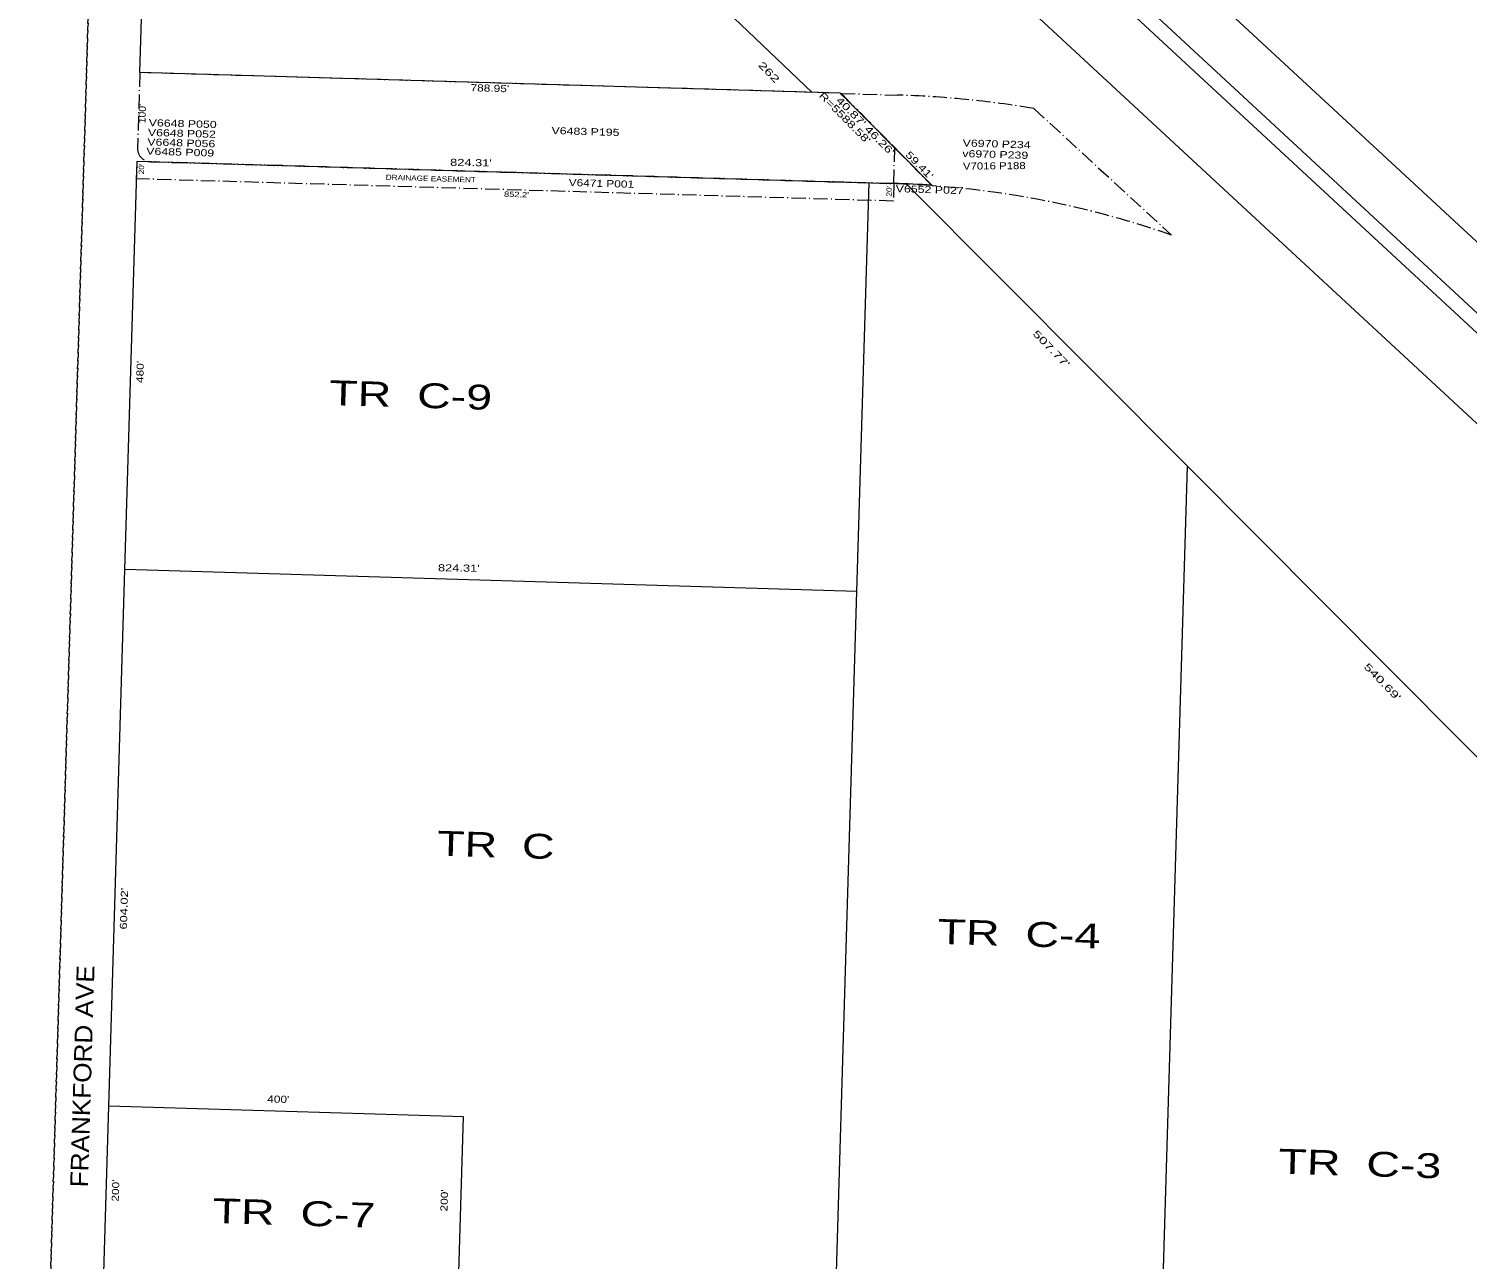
# Model space of a CAD drawing. Extents: x 121612 to 127048, y 94474 to 100521.
# Drawn here: x 121612 to 123232, y 96081 to 97466 of the extents above; entities that cross this region are included whole.
import ezdxf
from ezdxf.enums import TextEntityAlignment as Align

# ---------------------------------------------------------------- set-up
doc = ezdxf.new("R2010")
doc.units = 0
doc.header["$LTSCALE"] = 3.2
doc.linetypes.add('DOT_DASHED', pattern=[7.7, 5, -1.2, 0.3, -1.2])
doc.linetypes.add('SHORT_DASHED', pattern=[2.7, 1.5, -1.2])
for name, color, linetype, lineweight in [('1', 7, 'SHORT_DASHED', 13), ('21', 7, 'DOT_DASHED', 13), ('27', 7, 'Continuous', 25), ('6', 7, 'Continuous', 13)]:
    doc.layers.add(name, color=color, linetype=linetype, lineweight=lineweight)
for name, color, linetype in [('10', 7, 'Continuous'), ('11', 7, 'Continuous'), ('13', 7, 'Continuous'), ('19', 7, 'Continuous'), ('22', 7, 'Continuous')]:
    doc.layers.add(name, color=color, linetype=linetype)

msp = doc.modelspace()

# ---------------------------------------------------------------- linework, layer by layer
at = {"layer": '1'}
msp.add_line((121612.193, 95243.81), (121770.111, 100521.448), dxfattribs=at)
msp.add_lwpolyline([(127047.749, 100363.53), (121770.111, 100521.448), (121612.193, 95243.81), (126889.831, 95085.892)], close=True, dxfattribs=at)
at = {"layer": '21'}
for p, q in [((121737.222, 97416.823), (121734.678, 97331.802)), ((122525.836, 97393.589), (121737.228, 97416.817)), ((122526.643, 97393.288), (122590.255, 97391.414)), ((122743.754, 97376.408), (122898.778, 97233.788)), ((122629.867, 97289.275), (122555.496, 97364.344))]:
    msp.add_line(p, q, dxfattribs=at)
msp.add_lwpolyline([(121749.162, 97316.431), (122586.059, 97291.779), (122587.249, 97331.781), (122554.69, 97364.645)], dxfattribs=at)
for points in [[(122586.057, 97291.781), (122587.246, 97331.784), (122629.058, 97289.579)], [(121733.661, 97297.198), (121734.259, 97317.19), (122586.089, 97292.097), (122585.495, 97272.106), (121733.665, 97297.198)]]:
    msp.add_lwpolyline(points, close=True, dxfattribs=at)
for centre, radius, start, end in [((118582.438, 93433.559), 5588.58, 44.70155, 45.12056), ((118583.245, 93433.257), 5588.58, 44.70156, 45.12057), ((122556.828, 96256.906), 1135, 80.52065, 88.31231), ((121749.673, 97331.422), 15, 178.54976, 268.04741), ((122557.018, 96256.842), 1035, 70.71884, 85.96385)]:
    msp.add_arc(centre, radius, start, end, dxfattribs=at)
at = {"layer": '27'}
for p, q in [((121722.008, 98554.789), (124154.336, 96301.244)), ((121710.906, 98542.806), (124143.234, 96289.261))]:
    msp.add_line(p, q, dxfattribs=at)
at = {"layer": '6'}
for p, q in [((121713.883, 98642.29), (123680.789, 96819.957)), ((121707.929, 98443.321), (123578.705, 96710.052)), ((121737.241, 97416.806), (121750.258, 97851.837)), ((122371.065, 97512.087), (122494.303, 97394.505)), ((122525.849, 97393.576), (121737.241, 97416.806)), ((122587.26, 97331.77), (122554.703, 97364.633)), ((122587.305, 97332.093), (122629.117, 97289.888)), ((122587.305, 97332.093), (122629.117, 97289.888)), ((121734.25, 97316.858), (122586.07, 97291.767)), ((122600.478, 97291.158), (122916.656, 96973.73)), ((122865.268, 95256.338), (122916.656, 96973.73)), ((122544.44, 96832.628), (121720.498, 96857.283)), ((122101.742, 96241.184), (121702.421, 96253.133))]:
    msp.add_line(p, q, dxfattribs=at)
for points in [[(121702.421, 96253.133), (121720.498, 96857.283), (121734.25, 97316.858)], [(122497.603, 95267.339), (122512.544, 95766.686), (122515.867, 95877.746), (122544.44, 96832.628), (122558.212, 97292.918)], [(122916.656, 96973.73), (123303.416, 96585.44), (123789.051, 96097.885)], [(121690.951, 95869.804), (121696.439, 96053.222), (121702.421, 96253.133)], [(122090.676, 95871.35), (122095.76, 96041.274), (122101.742, 96241.184)]]:
    msp.add_lwpolyline(points, dxfattribs=at)
for centre, radius, start, end in [((118582.449, 93433.548), 5588.58, 44.70155, 45.12056), ((122555.687, 96257.497), 1035, 85.93161, 88.31714)]:
    msp.add_arc(centre, radius, start, end, dxfattribs=at)

# ---------------------------------------------------------------- texts
at = {"layer": '10'}
for s, width, p in [('TR  C-9', 1.4, (121950.089, 97042.456)), ('TR  C', 1.35, (122071.738, 96535.23)), ('TR  C-4', 1.4, (122634.948, 96435.973)), ('TR  C-3', 1.4, (123018.813, 96177.272)), ('TR  C-7', 1.4, (121818.738, 96121.62))]:
    msp.add_text(s, height=28, rotation=358.286, dxfattribs=dict(at, width=width)).set_placement(p)
at = {"layer": '11'}
for s, rotation, width, p in [('262', 314.286, 1.6, (122442.722, 97414.483)), ("788.95'", 358.313, 1.25, (122131.203, 97395.198)), ("R=5588.58'", 314.922, 1.4, (122528.192, 97362.954)), ("40.87'", 314.922, 1.45, (122535.272, 97370.015)), ("100'", 88.298, 1.1, (121743.877, 97370.387)), ("46.26'", 314.733, 1.45, (122567.366, 97337.64)), ("824.31'", 359.286, 1.35, (122110.012, 97311.443)), ("59.41'", 314.732, 1.35, (122612.296, 97309.709)), ("507.77'", 314.286, 1.55, (122760.692, 97102.956)), ("480'", 88.286, 1.25, (121741.42, 97079.603)), ("824.31'", 359.286, 1.35, (122096.355, 96855.029)), ("540.69'", 314.286, 1.55, (123133.461, 96728.017)), ("604.02'", 88.286, 1.35, (121723.34, 96475.388)), ("400'", 358.386, 1.25, (121893.01, 96257.039)), ("200'", 88.286, 1.25, (121713.844, 96158.014)), ("200'", 88.286, 1.25, (122083.948, 96146.939))]:
    msp.add_text(s, height=8, rotation=rotation, dxfattribs=dict(at, width=width)).set_placement(p, align=Align.CENTER)
at = {"layer": '13'}
for s, rotation, width, p in [('V6648 P052', 358.313, 1.3, (121784.454, 97344.368)), ('V6648 P050', 358.313, 1.3, (121785.395, 97355.369)), ('V6483 P195', 358.313, 1.3, (122238.894, 97346.443)), ('V6648 P056', 358.313, 1.3, (121783.828, 97333.664)), ('V6970 P234', 358.286, 1.3, (122701.806, 97332.502)), ('V6485 P009', 358.313, 1.3, (121782.598, 97323.284)), ('v6970 P239', 358.286, 1.3, (122700.3, 97320.638)), ('V7016 P188', 0.595, 1.2, (122699.319, 97307.773)), ('V6471 P001', 358.313, 1.25, (122256.799, 97288.033)), ('V6552 P027', 358.313, 1.3, (122626.429, 97281.021))]:
    msp.add_text(s, height=8, rotation=rotation, dxfattribs=dict(at, width=width)).set_placement(p, align=Align.CENTER)
at = {"layer": '19', "width": 1.1}
msp.add_text('FRANKFORD AVE', height=20, rotation=88.286, dxfattribs=at).set_placement((121682.517, 96286.564), align=Align.CENTER)
at = {"layer": '22'}
for s, rotation, width, p in [("20'", 88.286, 1.15, (121741.995, 97308.244)), ('DRAINAGE EASEMENT', 358.313, 1.15, (122064.753, 97294.472)), ("20'", 88.298, 1.15, (122583.824, 97283.146)), ("852.2'", 358.313, 1.3, (122161.286, 97276.563))]:
    msp.add_text(s, height=6, rotation=rotation, dxfattribs=dict(at, width=width)).set_placement(p, align=Align.CENTER)

doc.saveas('drawing.dxf')
